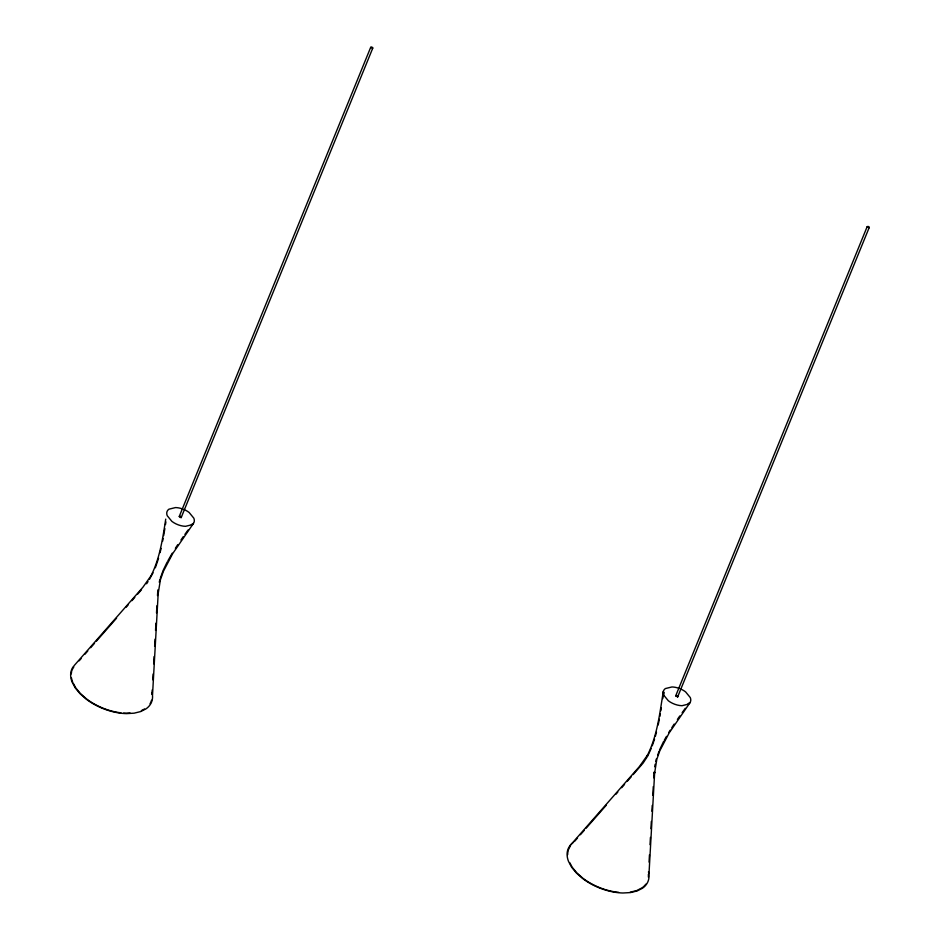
<?xml version="1.0" encoding="UTF-8"?>
<svg xmlns="http://www.w3.org/2000/svg" width="940" height="940" viewBox="0 0 940 940"><rect width="100%" height="100%" fill="white"/><g stroke="black" fill="none" stroke-linecap="round" stroke-linejoin="round"><path stroke-width="1.41" d="M151.963 694.319L152.198 689.972M152.774 679.808L153.091 673.992M153.667 663.828L154.066 656.567M154.642 646.403L155.041 639.153M155.535 630.434L155.934 623.173M156.51 613.009L156.91 605.748M157.485 595.584L157.85 589.897M152.562 694.319L158.237 592.682L158.167 593.692L160.399 579.827L163.407 571.285L172.749 553.519L193.452 523.427M649.058 862.098L649.458 854.836M650.034 844.672L650.433 837.411M650.927 828.692L651.326 821.443M651.902 811.279L652.219 805.462M652.795 795.299L653.277 786.592M653.77 777.874L654.087 772.069L654.017 773.009M649 873.707L654.686 772.069L654.616 773.08L656.849 759.215L659.857 750.672L669.186 732.906L689.901 702.815M663.687 693.802L663.816 692.11L662.77 698.608M165.734 519.115C162.702 538.596 159.824 558.583 150.753 576.349L151.011 575.797L142.974 587.159L73.896 665.896M165.487 524.579L165.898 521.9M663.323 691.394C659.727 713.19 657.377 735.773 647.202 755.736L647.46 755.184L639.423 766.547L570.345 845.283M163.666 535.624L164.864 528.609M659.88 716.409L660.35 713.601M660.832 710.793L661.314 707.985M162.596 541.287L163.184 538.432M658.176 724.952L659.34 719.241M159.283 582.236L159.824 579.674M654.663 766.758L655.192 764.197M655.732 761.623L656.261 759.062M160.035 552.649L161.139 548.42M655.38 736.267L656.484 732.037M181.185 517.576L372.628 48.469L372.839 47.693L371.641 47L370.689 47.341L179.258 516.46L179.869 517.364L181.185 517.576L181.397 516.812M677.634 696.963L869.077 227.856L869.277 227.081L868.09 226.387L867.138 226.728L675.695 695.847L677.634 696.963L677.834 696.199M155.335 567.784L158.566 558.301M652.243 745.808L654.557 739.04M160.282 578.37L162.62 571.873M657.671 755.161L659.069 751.26M153.032 572.812L149.425 579.393M651.209 748.428L647.742 755.983L643.054 763.163L633.161 774.584M659.527 749.967L663.64 741.39M162.879 571.015L167.191 562.003M167.907 560.745L172.243 553.19M664.357 740.133L666.519 736.349M146.617 583.787L148.015 581.59M175.38 548.326L177.731 544.671M668.692 732.577L670.255 730.145M671.83 727.713L674.18 724.059M180.95 540.03L183.359 536.552M677.399 719.417L679.808 715.939M184.922 534.366L188.059 529.995M682.158 712.661L685.295 708.29M79.148 660.82L81.075 658.623M84.906 654.252L87.784 650.974M90.663 647.695L94.505 643.312M96.421 641.127L116.572 618.168M126.16 607.228L128.087 605.043M131.917 600.672L134.796 597.394M137.675 594.104L141.517 589.732M574.645 841.288L577.513 838.01M580.391 834.732L584.234 830.361M586.149 828.175L606.3 805.204M615.9 794.277L617.815 792.079M621.657 787.708L624.536 784.43M627.403 781.152L631.245 776.769M141.364 710.64L144.525 709.019M179.258 516.46L180.198 516.119M675.695 695.847L676.647 695.494M630.223 892.178L636.756 890.568L642.032 887.865A43.722 24.264 22.2 0 0 645.815 884.164M130.025 713.002L126.277 713.213A41.995 23.3 22.2 0 1 123.633 713.096M372.628 48.469L370.689 47.341M869.077 227.856L867.138 226.728M663.652 695.071L668.34 700.77A14.37 7.967 22.2 0 0 681.993 705.705L688.597 704.084A14.958 8.296 22.2 0 0 690.301 697.598L685.613 691.899A14.37 7.967 22.2 0 0 680.478 688.914M569.734 862.661L572.19 867.244L576.819 872.884L582.823 878.183A41.995 23.3 22.2 0 0 604.961 889.522M73.285 683.274L75.74 687.857L80.382 693.497L86.374 698.796A41.995 23.3 22.2 0 0 120.908 712.837M663.664 695.071A14.981 8.307 22.3 0 1 665.344 688.573L671.959 686.964A14.37 7.967 22.2 0 1 679.538 688.538M573.588 842.24A44.368 24.616 22.2 0 0 568.547 861.463L571.661 867.268L576.373 872.99L582.459 878.371A42.605 23.641 22.2 0 0 622.95 893L630.552 892.565L637.179 890.944L642.525 888.194A44.368 24.616 22.2 0 0 648.471 871.827M567.689 854.613A43.722 24.252 22.2 0 1 568.148 850.794M568.524 849.596A43.722 24.252 22.2 0 1 570.298 846.27M618.72 892.366A41.995 23.3 22.2 0 1 606.159 889.886M648.353 874.47A43.722 24.264 22.2 0 1 648.377 877.114M689.055 702.956A14.217 7.884 22.2 0 1 687.822 704.166M183.089 509.151A14.37 7.967 22.2 0 0 175.51 507.577L168.906 509.198A14.981 8.307 22.3 0 0 167.214 515.684L171.891 521.383A14.37 7.967 22.2 0 0 185.544 526.318L192.148 524.696A14.958 8.296 22.2 0 0 193.851 518.21L189.163 512.512A14.37 7.967 22.2 0 0 184.029 509.527M73.297 666.601A44.368 24.616 22.2 0 0 72.098 682.076L75.212 687.88L79.924 693.602L86.01 698.984A42.605 23.641 22.2 0 0 126.501 713.613L134.103 713.178L140.73 711.557L146.076 708.807A44.368 24.616 22.2 0 0 152.022 692.439M72.662 682.135A43.722 24.252 22.2 0 1 71.475 677.928M71.287 673.921A43.722 24.252 22.2 0 1 71.699 671.407M72.075 670.208A43.722 24.252 22.2 0 1 73.849 666.883M151.516 700.241A43.722 24.264 22.2 0 1 150.059 703.719M192.606 523.568A14.217 7.884 22.2 0 1 191.372 524.779"/></g></svg>
